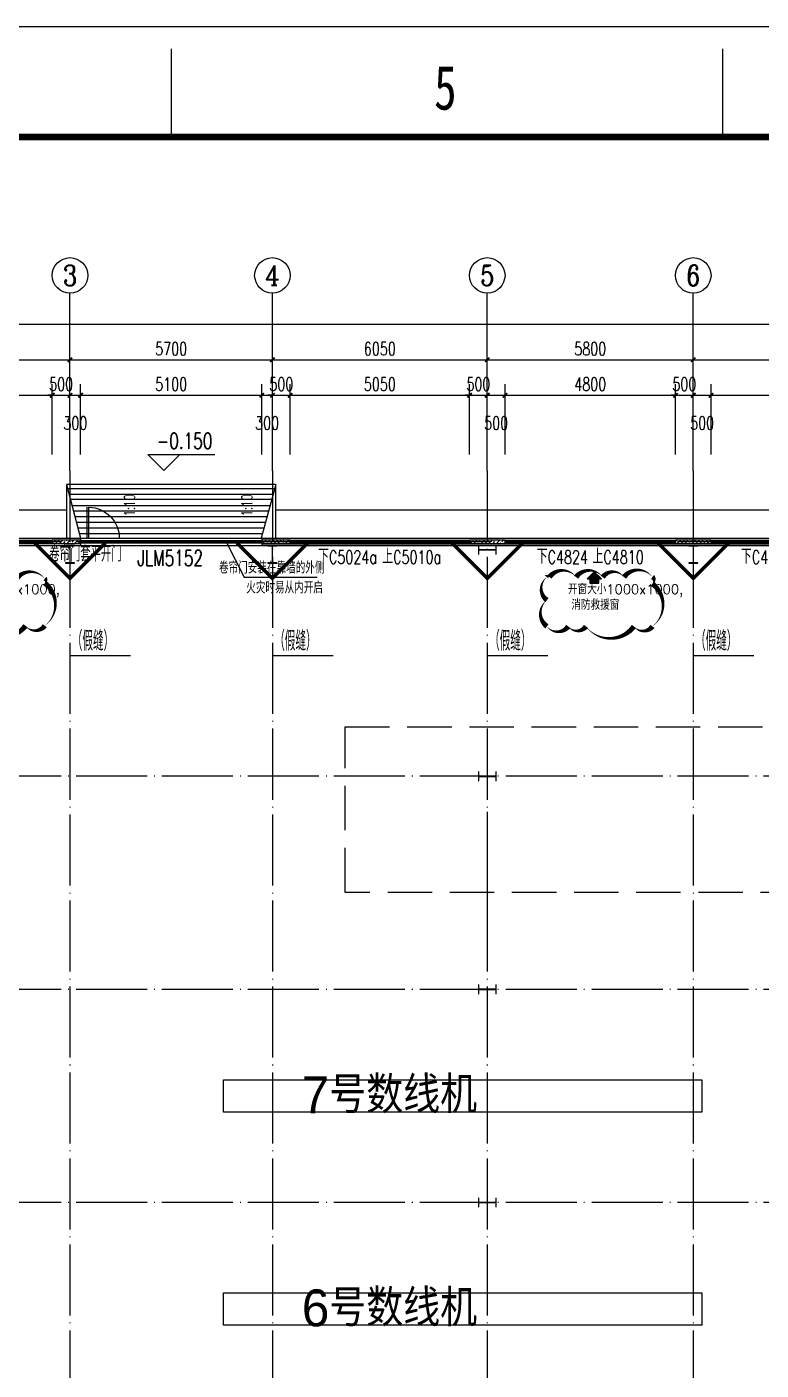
# Model space of a CAD drawing. Extents: x 7651907 to 8255021, y -2490714 to -1144618.
# Drawn here: x 7875007 to 7895682, y -1183988 to -1146171 of the extents above; entities that cross this region are included whole.
import ezdxf
from ezdxf.enums import TextEntityAlignment as Align

# ---------------------------------------------------------------- set-up
doc = ezdxf.new("R2010")
doc.units = 0
doc.header["$LTSCALE"] = 1000
doc.linetypes.add('DASH', pattern=[0.35, 0.25, -0.1])
doc.linetypes.add('DOTE', pattern=[2.42, 2, -0.2, 0.02, -0.2])
doc.layers.get('0').update_dxf_attribs({"linetype": 'CONTINUOUS'})
doc.layers.get('Defpoints').update_dxf_attribs({"linetype": 'CONTINUOUS'})
for name, color, linetype in [('001-墙体', 30, 'CONTINUOUS'), ('A-DIM_LEAD', 3, 'CONTINUOUS'), ('A-PUB_TEXT', 7, 'CONTINUOUS'), ('AXIS', 3, 'CONTINUOUS'), ('AXIS_TEXT', 7, 'CONTINUOUS'), ('DIM_ELEV', 3, 'CONTINUOUS'), ('DIM_LEAD', 3, 'CONTINUOUS'), ('DIM_SYMB', 3, 'CONTINUOUS'), ('DOTE', 8, 'DOTE'), ('M_Prof', 2, 'CONTINUOUS'), ('PUB_HATCH', 8, 'CONTINUOUS'), ('PUB_TEXT', 7, 'CONTINUOUS'), ('STAIR', 2, 'CONTINUOUS'), ('WINDOW', 4, 'CONTINUOUS'), ('WINDOW_TEXT', 7, 'CONTINUOUS'), ('墙线', 2, 'CONTINUOUS')]:
    doc.layers.add(name, color=color, linetype=linetype)
doc.layers.add('DIM_MODI', color=6, linetype='CONTINUOUS', plot=False)
doc.styles.add('0总图替换X', font='ZSM.shx', dxfattribs={"bigfont": 'HZTXT.shx'})
doc.styles.add('_TCH_AXIS', font='COMPLEX', dxfattribs={"bigfont": 'GBCBIG'})
doc.styles.add('_TCH_DIM', font='SIMPLEX', dxfattribs={"bigfont": 'GBCBIG'})
doc.styles.add('_TCH_DIM_T3', font='SIMPLEX', dxfattribs={"width": 0.705882, "bigfont": 'GBCBIG'})
doc.styles.add('_TCH_LABEL', font='COMPLEX', dxfattribs={"bigfont": 'GBCBIG'})
doc.styles.add('_TCH_WINDOW', font='SIMPLEX', dxfattribs={"height": 3.5, "bigfont": 'GBCBIG'})
doc.styles.add('COMPLEX', font='COMPLEX')
doc.styles.add('DD', font='sysz.shx', dxfattribs={"width": 0.75, "bigfont": 'syfs.shx'})
doc.styles.get("Standard").update_dxf_attribs({"font": 'txt.shx', "width": 0.7, "bigfont": 'TSSDCHN.shx'})
doc.styles.add('图框字体', font='simhei.ttf')
doc.dimstyles.new('_TCH_ARCH&&125', dxfattribs={"dimtxt": 371.875, "dimasz": 125, "dimexe": 312.5, "dimexo": 375, "dimgap": 125, "dimtad": 1, "dimdec": 0, "dimzin": 0, "dimdsep": 46, "dimtxsty": '_TCH_DIM_T3', "dimblk": 'ARCHTICK', "dimcen": 0.09, "dimclrt": 7, "dimazin": 2, "dimtfac": 1, "dimtdec": 0, "dimtix": 1, "dimtmove": 2, "dimatfit": 3, "dimfxl": 0, "dimtolj": 1, "dimtzin": 0, "dimarcsym": 0})
pattern_1 = [(45, (5175.98, -392172.73), (-106.0660596, 106.0660596), []), (45, (5228.14, -392226.58), (-106.0660596, 106.0660596), [59.21055, -33.8346])]

# ---------------------------------------------------------------- blocks, each defined once
blk = doc.blocks.new('sgdgsgsg')
at = {"layer": 'M_Prof'}
for points in [[(7999921, -896651), (7999671, -896651), (7999671, -896663), (7999793, -896663), (7999793, -897139), (7999671, -897139), (7999671, -897151), (7999921, -897151), (7999921, -897139), (7999799, -897139), (7999799, -896663), (7999921, -896663)], [(8005621, -896651), (8005371, -896651), (8005371, -896663), (8005493, -896663), (8005493, -897139), (8005371, -897139), (8005371, -897151), (8005621, -897151), (8005621, -897139), (8005499, -897139), (8005499, -896663), (8005621, -896663)], [(8011296, -896651), (8011296, -896901), (8011308, -896901), (8011308, -896779), (8011784, -896779), (8011784, -896901), (8011796, -896901), (8011796, -896651), (8011784, -896651), (8011784, -896773), (8011308, -896773), (8011308, -896651)], [(8017471, -896651), (8017221, -896651), (8017221, -896663), (8017343, -896663), (8017343, -897139), (8017221, -897139), (8017221, -897151), (8017471, -897151), (8017471, -897139), (8017349, -897139), (8017349, -896663), (8017471, -896663)], [(8011296, -903026), (8011296, -903276), (8011308, -903276), (8011308, -903154), (8011784, -903154), (8011784, -903276), (8011796, -903276), (8011796, -903026), (8011784, -903026), (8011784, -903148), (8011308, -903148), (8011308, -903026)], [(8011296, -909026), (8011296, -909276), (8011308, -909276), (8011308, -909154), (8011784, -909154), (8011784, -909276), (8011796, -909276), (8011796, -909026), (8011784, -909026), (8011784, -909148), (8011308, -909148), (8011308, -909026)], [(8011296, -915026), (8011296, -915276), (8011308, -915276), (8011308, -915154), (8011784, -915154), (8011784, -915276), (8011796, -915276), (8011796, -915026), (8011784, -915026), (8011784, -915148), (8011308, -915148), (8011308, -915026)]]:
    blk.add_lwpolyline(points, close=True, dxfattribs=at)
blk = doc.blocks.new('5181895')
h = blk.add_hatch(color=13)
h.dxf.hatch_style = 1
h.paths.add_polyline_path([(-1101987, -147875), (-1102144, -148033), (-1102087, -148033), (-1102087, -148123), (-1101887, -148123), (-1101887, -148033), (-1101829, -148033)])
at = {"color": 13}
blk.add_lwpolyline([(-1101987, -147875), (-1102144, -148033), (-1102087, -148033), (-1102087, -148123), (-1101887, -148123), (-1101887, -148033), (-1101829, -148033), (-1101987, -147875)], close=True, dxfattribs=at)
blk = doc.blocks.new('_ArchTick')
at = {"color": 0, "linetype": 'ByBlock', "const_width": 0.4}
blk.add_lwpolyline([(-0.5, -0.5), (0.5, 0.5)], dxfattribs=at)
blk = doc.blocks.new('*D760')
at = {"layer": 'AXIS', "color": 0, "lineweight": -2}
for p, q in [((7871021, -1158207), (7871021, -1156231)), ((7875721, -1158207), (7875721, -1156231)), ((7871021, -1156543), (7875721, -1156543))]:
    blk.add_line(p, q, dxfattribs=at)
at = {"layer": 'Defpoints', "color": 0}
for p in [(7875721, -1156543), (7871021, -1158582), (7875721, -1158582)]:
    blk.add_point(p, dxfattribs=at)
at = {"layer": 'AXIS', "color": 0, "lineweight": -2, "xscale": 125, "yscale": 125, "zscale": 125, "rotation": 180}
blk.add_blockref('_ArchTick', (7871021, -1156543), dxfattribs=at)
at = {"layer": 'AXIS', "color": 0, "lineweight": -2, "xscale": 125, "yscale": 125, "zscale": 125}
blk.add_blockref('_ArchTick', (7875721, -1156543), dxfattribs=at)
at = {"layer": 'AXIS', "color": 7, "insert": (7873371, -1156232), "char_height": 371.9, "attachment_point": 5, "style": '_TCH_DIM_T3'}
blk.add_mtext('\\A1;4700', dxfattribs=at)
blk = doc.blocks.new('*D761')
at = {"layer": 'AXIS', "color": 0, "lineweight": -2}
for p, q in [((7875721, -1158207), (7875721, -1156231)), ((7876221, -1158207), (7876221, -1156231)), ((7875721, -1156543), (7875596, -1156543)), ((7875721, -1156543), (7876221, -1156543)), ((7876221, -1156543), (7876346, -1156543))]:
    blk.add_line(p, q, dxfattribs=at)
at = {"layer": 'Defpoints', "color": 0}
for p in [(7876221, -1156543), (7875721, -1158582), (7876221, -1158582)]:
    blk.add_point(p, dxfattribs=at)
at = {"layer": 'AXIS', "color": 0, "lineweight": -2, "xscale": 125, "yscale": 125, "zscale": 125}
blk.add_blockref('_ArchTick', (7875721, -1156543), dxfattribs=at)
at = {"layer": 'AXIS', "color": 0, "lineweight": -2, "xscale": 125, "yscale": 125, "zscale": 125, "rotation": 180}
blk.add_blockref('_ArchTick', (7876221, -1156543), dxfattribs=at)
at = {"layer": 'AXIS', "color": 7, "insert": (7875971, -1156232), "char_height": 371.9, "attachment_point": 5, "style": '_TCH_DIM_T3'}
blk.add_mtext('\\A1;500', dxfattribs=at)
blk = doc.blocks.new('*D762')
at = {"layer": 'AXIS', "color": 0, "lineweight": -2}
for p, q in [((7876221, -1158207), (7876221, -1156231)), ((7876521, -1158207), (7876521, -1156231)), ((7876221, -1156543), (7876521, -1156543))]:
    blk.add_line(p, q, dxfattribs=at)
at = {"layer": 'Defpoints', "color": 0}
for p in [(7876521, -1156543), (7876221, -1158582), (7876521, -1158582)]:
    blk.add_point(p, dxfattribs=at)
at = {"layer": 'AXIS', "color": 0, "lineweight": -2, "xscale": 125, "yscale": 125, "zscale": 125, "rotation": 180}
blk.add_blockref('_ArchTick', (7876221, -1156543), dxfattribs=at)
at = {"layer": 'AXIS', "color": 0, "lineweight": -2, "xscale": 125, "yscale": 125, "zscale": 125}
blk.add_blockref('_ArchTick', (7876521, -1156543), dxfattribs=at)
at = {"layer": 'AXIS', "color": 7, "insert": (7876371, -1157324), "char_height": 371.9, "attachment_point": 5, "style": '_TCH_DIM_T3'}
blk.add_mtext('\\A1;300', dxfattribs=at)
blk = doc.blocks.new('*D763')
at = {"layer": 'AXIS', "color": 0, "lineweight": -2}
for p, q in [((7876521, -1158207), (7876521, -1156231)), ((7881621, -1158207), (7881621, -1156231)), ((7876521, -1156543), (7881621, -1156543))]:
    blk.add_line(p, q, dxfattribs=at)
at = {"layer": 'Defpoints', "color": 0}
for p in [(7881621, -1156543), (7876521, -1158582), (7881621, -1158582)]:
    blk.add_point(p, dxfattribs=at)
at = {"layer": 'AXIS', "color": 0, "lineweight": -2, "xscale": 125, "yscale": 125, "zscale": 125, "rotation": 180}
blk.add_blockref('_ArchTick', (7876521, -1156543), dxfattribs=at)
at = {"layer": 'AXIS', "color": 0, "lineweight": -2, "xscale": 125, "yscale": 125, "zscale": 125}
blk.add_blockref('_ArchTick', (7881621, -1156543), dxfattribs=at)
at = {"layer": 'AXIS', "color": 7, "insert": (7879071, -1156232), "char_height": 371.9, "attachment_point": 5, "style": '_TCH_DIM_T3'}
blk.add_mtext('\\A1;5100', dxfattribs=at)
blk = doc.blocks.new('*D764')
at = {"layer": 'AXIS', "color": 0, "lineweight": -2}
for p, q in [((7881621, -1158207), (7881621, -1156231)), ((7881921, -1158207), (7881921, -1156231)), ((7881621, -1156543), (7881921, -1156543))]:
    blk.add_line(p, q, dxfattribs=at)
at = {"layer": 'Defpoints', "color": 0}
for p in [(7881921, -1156543), (7881621, -1158582), (7881921, -1158582)]:
    blk.add_point(p, dxfattribs=at)
at = {"layer": 'AXIS', "color": 0, "lineweight": -2, "xscale": 125, "yscale": 125, "zscale": 125, "rotation": 180}
blk.add_blockref('_ArchTick', (7881621, -1156543), dxfattribs=at)
at = {"layer": 'AXIS', "color": 0, "lineweight": -2, "xscale": 125, "yscale": 125, "zscale": 125}
blk.add_blockref('_ArchTick', (7881921, -1156543), dxfattribs=at)
at = {"layer": 'AXIS', "color": 7, "insert": (7881771, -1157324), "char_height": 371.9, "attachment_point": 5, "style": '_TCH_DIM_T3'}
blk.add_mtext('\\A1;300', dxfattribs=at)
blk = doc.blocks.new('*D765')
at = {"layer": 'AXIS', "color": 0, "lineweight": -2}
for p, q in [((7881921, -1158207), (7881921, -1156231)), ((7882421, -1158207), (7882421, -1156231)), ((7881921, -1156543), (7881796, -1156543)), ((7881921, -1156543), (7882421, -1156543)), ((7882421, -1156543), (7882546, -1156543))]:
    blk.add_line(p, q, dxfattribs=at)
at = {"layer": 'Defpoints', "color": 0}
for p in [(7882421, -1156543), (7881921, -1158582), (7882421, -1158582)]:
    blk.add_point(p, dxfattribs=at)
at = {"layer": 'AXIS', "color": 0, "lineweight": -2, "xscale": 125, "yscale": 125, "zscale": 125}
blk.add_blockref('_ArchTick', (7881921, -1156543), dxfattribs=at)
at = {"layer": 'AXIS', "color": 0, "lineweight": -2, "xscale": 125, "yscale": 125, "zscale": 125, "rotation": 180}
blk.add_blockref('_ArchTick', (7882421, -1156543), dxfattribs=at)
at = {"layer": 'AXIS', "color": 7, "insert": (7882171, -1156232), "char_height": 371.9, "attachment_point": 5, "style": '_TCH_DIM_T3'}
blk.add_mtext('\\A1;500', dxfattribs=at)
blk = doc.blocks.new('*D766')
at = {"layer": 'AXIS', "color": 0, "lineweight": -2}
for p, q in [((7882421, -1158207), (7882421, -1156231)), ((7887471, -1158207), (7887471, -1156231)), ((7882421, -1156543), (7887471, -1156543))]:
    blk.add_line(p, q, dxfattribs=at)
at = {"layer": 'Defpoints', "color": 0}
for p in [(7887471, -1156543), (7882421, -1158582), (7887471, -1158582)]:
    blk.add_point(p, dxfattribs=at)
at = {"layer": 'AXIS', "color": 0, "lineweight": -2, "xscale": 125, "yscale": 125, "zscale": 125, "rotation": 180}
blk.add_blockref('_ArchTick', (7882421, -1156543), dxfattribs=at)
at = {"layer": 'AXIS', "color": 0, "lineweight": -2, "xscale": 125, "yscale": 125, "zscale": 125}
blk.add_blockref('_ArchTick', (7887471, -1156543), dxfattribs=at)
at = {"layer": 'AXIS', "color": 7, "insert": (7884946, -1156232), "char_height": 371.9, "attachment_point": 5, "style": '_TCH_DIM_T3'}
blk.add_mtext('\\A1;5050', dxfattribs=at)
blk = doc.blocks.new('*D767')
at = {"layer": 'AXIS', "color": 0, "lineweight": -2}
for p, q in [((7887471, -1158207), (7887471, -1156231)), ((7887971, -1158207), (7887971, -1156231)), ((7887471, -1156543), (7887346, -1156543)), ((7887471, -1156543), (7887971, -1156543)), ((7887971, -1156543), (7888096, -1156543))]:
    blk.add_line(p, q, dxfattribs=at)
at = {"layer": 'Defpoints', "color": 0}
for p in [(7887971, -1156543), (7887471, -1158582), (7887971, -1158582)]:
    blk.add_point(p, dxfattribs=at)
at = {"layer": 'AXIS', "color": 0, "lineweight": -2, "xscale": 125, "yscale": 125, "zscale": 125}
blk.add_blockref('_ArchTick', (7887471, -1156543), dxfattribs=at)
at = {"layer": 'AXIS', "color": 0, "lineweight": -2, "xscale": 125, "yscale": 125, "zscale": 125, "rotation": 180}
blk.add_blockref('_ArchTick', (7887971, -1156543), dxfattribs=at)
at = {"layer": 'AXIS', "color": 7, "insert": (7887721, -1156232), "char_height": 371.9, "attachment_point": 5, "style": '_TCH_DIM_T3'}
blk.add_mtext('\\A1;500', dxfattribs=at)
blk = doc.blocks.new('*D768')
at = {"layer": 'AXIS', "color": 0, "lineweight": -2}
for p, q in [((7887971, -1158207), (7887971, -1156231)), ((7888471, -1158207), (7888471, -1156231)), ((7887971, -1156543), (7888471, -1156543))]:
    blk.add_line(p, q, dxfattribs=at)
at = {"layer": 'Defpoints', "color": 0}
for p in [(7888471, -1156543), (7887971, -1158582), (7888471, -1158582)]:
    blk.add_point(p, dxfattribs=at)
at = {"layer": 'AXIS', "color": 0, "lineweight": -2, "xscale": 125, "yscale": 125, "zscale": 125, "rotation": 180}
blk.add_blockref('_ArchTick', (7887971, -1156543), dxfattribs=at)
at = {"layer": 'AXIS', "color": 0, "lineweight": -2, "xscale": 125, "yscale": 125, "zscale": 125}
blk.add_blockref('_ArchTick', (7888471, -1156543), dxfattribs=at)
at = {"layer": 'AXIS', "color": 7, "insert": (7888221, -1157324), "char_height": 371.9, "attachment_point": 5, "style": '_TCH_DIM_T3'}
blk.add_mtext('\\A1;500', dxfattribs=at)
blk = doc.blocks.new('*D769')
at = {"layer": 'AXIS', "color": 0, "lineweight": -2}
for p, q in [((7888471, -1158207), (7888471, -1156231)), ((7893271, -1158207), (7893271, -1156231)), ((7888471, -1156543), (7893271, -1156543))]:
    blk.add_line(p, q, dxfattribs=at)
at = {"layer": 'Defpoints', "color": 0}
for p in [(7893271, -1156543), (7888471, -1158582), (7893271, -1158582)]:
    blk.add_point(p, dxfattribs=at)
at = {"layer": 'AXIS', "color": 0, "lineweight": -2, "xscale": 125, "yscale": 125, "zscale": 125, "rotation": 180}
blk.add_blockref('_ArchTick', (7888471, -1156543), dxfattribs=at)
at = {"layer": 'AXIS', "color": 0, "lineweight": -2, "xscale": 125, "yscale": 125, "zscale": 125}
blk.add_blockref('_ArchTick', (7893271, -1156543), dxfattribs=at)
at = {"layer": 'AXIS', "color": 7, "insert": (7890871, -1156232), "char_height": 371.9, "attachment_point": 5, "style": '_TCH_DIM_T3'}
blk.add_mtext('\\A1;4800', dxfattribs=at)
blk = doc.blocks.new('*D770')
at = {"layer": 'AXIS', "color": 0, "lineweight": -2}
for p, q in [((7893271, -1158207), (7893271, -1156231)), ((7893771, -1158207), (7893771, -1156231)), ((7893271, -1156543), (7893146, -1156543)), ((7893271, -1156543), (7893771, -1156543)), ((7893771, -1156543), (7893896, -1156543))]:
    blk.add_line(p, q, dxfattribs=at)
at = {"layer": 'Defpoints', "color": 0}
for p in [(7893771, -1156543), (7893271, -1158582), (7893771, -1158582)]:
    blk.add_point(p, dxfattribs=at)
at = {"layer": 'AXIS', "color": 0, "lineweight": -2, "xscale": 125, "yscale": 125, "zscale": 125}
blk.add_blockref('_ArchTick', (7893271, -1156543), dxfattribs=at)
at = {"layer": 'AXIS', "color": 0, "lineweight": -2, "xscale": 125, "yscale": 125, "zscale": 125, "rotation": 180}
blk.add_blockref('_ArchTick', (7893771, -1156543), dxfattribs=at)
at = {"layer": 'AXIS', "color": 7, "insert": (7893521, -1156232), "char_height": 371.9, "attachment_point": 5, "style": '_TCH_DIM_T3'}
blk.add_mtext('\\A1;500', dxfattribs=at)
blk = doc.blocks.new('*D771')
at = {"layer": 'AXIS', "color": 0, "lineweight": -2}
for p, q in [((7893771, -1158207), (7893771, -1156231)), ((7894271, -1158207), (7894271, -1156231)), ((7893771, -1156543), (7894271, -1156543))]:
    blk.add_line(p, q, dxfattribs=at)
at = {"layer": 'Defpoints', "color": 0}
for p in [(7894271, -1156543), (7893771, -1158582), (7894271, -1158582)]:
    blk.add_point(p, dxfattribs=at)
at = {"layer": 'AXIS', "color": 0, "lineweight": -2, "xscale": 125, "yscale": 125, "zscale": 125, "rotation": 180}
blk.add_blockref('_ArchTick', (7893771, -1156543), dxfattribs=at)
at = {"layer": 'AXIS', "color": 0, "lineweight": -2, "xscale": 125, "yscale": 125, "zscale": 125}
blk.add_blockref('_ArchTick', (7894271, -1156543), dxfattribs=at)
at = {"layer": 'AXIS', "color": 7, "insert": (7894021, -1157324), "char_height": 371.9, "attachment_point": 5, "style": '_TCH_DIM_T3'}
blk.add_mtext('\\A1;500', dxfattribs=at)
blk = doc.blocks.new('*D772')
at = {"layer": 'AXIS', "color": 0, "lineweight": -2}
for p, q in [((7894271, -1158207), (7894271, -1156231)), ((7898971, -1158207), (7898971, -1156231)), ((7894271, -1156543), (7898971, -1156543))]:
    blk.add_line(p, q, dxfattribs=at)
at = {"layer": 'Defpoints', "color": 0}
for p in [(7898971, -1156543), (7894271, -1158582), (7898971, -1158582)]:
    blk.add_point(p, dxfattribs=at)
at = {"layer": 'AXIS', "color": 0, "lineweight": -2, "xscale": 125, "yscale": 125, "zscale": 125, "rotation": 180}
blk.add_blockref('_ArchTick', (7894271, -1156543), dxfattribs=at)
at = {"layer": 'AXIS', "color": 0, "lineweight": -2, "xscale": 125, "yscale": 125, "zscale": 125}
blk.add_blockref('_ArchTick', (7898971, -1156543), dxfattribs=at)
at = {"layer": 'AXIS', "color": 7, "insert": (7896621, -1156232), "char_height": 371.9, "attachment_point": 5, "style": '_TCH_DIM_T3'}
blk.add_mtext('\\A1;4700', dxfattribs=at)
blk = doc.blocks.new('*D872')
at = {"layer": 'AXIS', "color": 0, "lineweight": -2}
for p, q in [((7870521, -1158293), (7870521, -1155231)), ((7876221, -1158293), (7876221, -1155231)), ((7870521, -1155543), (7876221, -1155543))]:
    blk.add_line(p, q, dxfattribs=at)
at = {"layer": 'Defpoints', "color": 0}
for p in [(7876221, -1155543), (7870521, -1158668), (7876221, -1158668)]:
    blk.add_point(p, dxfattribs=at)
at = {"layer": 'AXIS', "color": 0, "lineweight": -2, "xscale": 125, "yscale": 125, "zscale": 125, "rotation": 180}
blk.add_blockref('_ArchTick', (7870521, -1155543), dxfattribs=at)
at = {"layer": 'AXIS', "color": 0, "lineweight": -2, "xscale": 125, "yscale": 125, "zscale": 125}
blk.add_blockref('_ArchTick', (7876221, -1155543), dxfattribs=at)
at = {"layer": 'AXIS', "color": 7, "insert": (7873371, -1155232), "char_height": 371.9, "attachment_point": 5, "style": '_TCH_DIM_T3'}
blk.add_mtext('\\A1;5700', dxfattribs=at)
blk = doc.blocks.new('*D873')
at = {"layer": 'AXIS', "color": 0, "lineweight": -2}
for p, q in [((7876221, -1158293), (7876221, -1155231)), ((7881921, -1158293), (7881921, -1155231)), ((7876221, -1155543), (7881921, -1155543))]:
    blk.add_line(p, q, dxfattribs=at)
at = {"layer": 'Defpoints', "color": 0}
for p in [(7881921, -1155543), (7876221, -1158668), (7881921, -1158668)]:
    blk.add_point(p, dxfattribs=at)
at = {"layer": 'AXIS', "color": 0, "lineweight": -2, "xscale": 125, "yscale": 125, "zscale": 125, "rotation": 180}
blk.add_blockref('_ArchTick', (7876221, -1155543), dxfattribs=at)
at = {"layer": 'AXIS', "color": 0, "lineweight": -2, "xscale": 125, "yscale": 125, "zscale": 125}
blk.add_blockref('_ArchTick', (7881921, -1155543), dxfattribs=at)
at = {"layer": 'AXIS', "color": 7, "insert": (7879071, -1155232), "char_height": 371.9, "attachment_point": 5, "style": '_TCH_DIM_T3'}
blk.add_mtext('\\A1;5700', dxfattribs=at)
blk = doc.blocks.new('*D874')
at = {"layer": 'AXIS', "color": 0, "lineweight": -2}
for p, q in [((7881921, -1158293), (7881921, -1155231)), ((7887971, -1158293), (7887971, -1155231)), ((7881921, -1155543), (7887971, -1155543))]:
    blk.add_line(p, q, dxfattribs=at)
at = {"layer": 'Defpoints', "color": 0}
for p in [(7887971, -1155543), (7881921, -1158668), (7887971, -1158668)]:
    blk.add_point(p, dxfattribs=at)
at = {"layer": 'AXIS', "color": 0, "lineweight": -2, "xscale": 125, "yscale": 125, "zscale": 125, "rotation": 180}
blk.add_blockref('_ArchTick', (7881921, -1155543), dxfattribs=at)
at = {"layer": 'AXIS', "color": 0, "lineweight": -2, "xscale": 125, "yscale": 125, "zscale": 125}
blk.add_blockref('_ArchTick', (7887971, -1155543), dxfattribs=at)
at = {"layer": 'AXIS', "color": 7, "insert": (7884946, -1155232), "char_height": 371.9, "attachment_point": 5, "style": '_TCH_DIM_T3'}
blk.add_mtext('\\A1;6050', dxfattribs=at)
blk = doc.blocks.new('*D875')
at = {"layer": 'AXIS', "color": 0, "lineweight": -2}
for p, q in [((7887971, -1158293), (7887971, -1155231)), ((7893771, -1158293), (7893771, -1155231)), ((7887971, -1155543), (7893771, -1155543))]:
    blk.add_line(p, q, dxfattribs=at)
at = {"layer": 'Defpoints', "color": 0}
for p in [(7893771, -1155543), (7887971, -1158668), (7893771, -1158668)]:
    blk.add_point(p, dxfattribs=at)
at = {"layer": 'AXIS', "color": 0, "lineweight": -2, "xscale": 125, "yscale": 125, "zscale": 125, "rotation": 180}
blk.add_blockref('_ArchTick', (7887971, -1155543), dxfattribs=at)
at = {"layer": 'AXIS', "color": 0, "lineweight": -2, "xscale": 125, "yscale": 125, "zscale": 125}
blk.add_blockref('_ArchTick', (7893771, -1155543), dxfattribs=at)
at = {"layer": 'AXIS', "color": 7, "insert": (7890871, -1155232), "char_height": 371.9, "attachment_point": 5, "style": '_TCH_DIM_T3'}
blk.add_mtext('\\A1;5800', dxfattribs=at)
blk = doc.blocks.new('*D876')
at = {"layer": 'AXIS', "color": 0, "lineweight": -2}
for p, q in [((7893771, -1158293), (7893771, -1155231)), ((7899471, -1158293), (7899471, -1155231)), ((7893771, -1155543), (7899471, -1155543))]:
    blk.add_line(p, q, dxfattribs=at)
at = {"layer": 'Defpoints', "color": 0}
for p in [(7899471, -1155543), (7893771, -1158668), (7899471, -1158668)]:
    blk.add_point(p, dxfattribs=at)
at = {"layer": 'AXIS', "color": 0, "lineweight": -2, "xscale": 125, "yscale": 125, "zscale": 125, "rotation": 180}
blk.add_blockref('_ArchTick', (7893771, -1155543), dxfattribs=at)
at = {"layer": 'AXIS', "color": 0, "lineweight": -2, "xscale": 125, "yscale": 125, "zscale": 125}
blk.add_blockref('_ArchTick', (7899471, -1155543), dxfattribs=at)
at = {"layer": 'AXIS', "color": 7, "insert": (7896621, -1155232), "char_height": 371.9, "attachment_point": 5, "style": '_TCH_DIM_T3'}
blk.add_mtext('\\A1;5700', dxfattribs=at)
blk = doc.blocks.new('*D883')
at = {"layer": 'AXIS', "color": 0, "lineweight": -2}
for p, q in [((7864471, -1158293), (7864471, -1154231)), ((7864471, -1154543), (7934471, -1154543)), ((7934471, -1158293), (7934471, -1154231))]:
    blk.add_line(p, q, dxfattribs=at)
at = {"layer": 'Defpoints', "color": 0}
for p in [(7934471, -1154543), (7864471, -1158668), (7934471, -1158668)]:
    blk.add_point(p, dxfattribs=at)
at = {"layer": 'AXIS', "color": 0, "lineweight": -2, "xscale": 125, "yscale": 125, "zscale": 125, "rotation": 180}
blk.add_blockref('_ArchTick', (7864471, -1154543), dxfattribs=at)
at = {"layer": 'AXIS', "color": 0, "lineweight": -2, "xscale": 125, "yscale": 125, "zscale": 125}
blk.add_blockref('_ArchTick', (7934471, -1154543), dxfattribs=at)
at = {"layer": 'AXIS', "color": 7, "insert": (7899471, -1154232), "char_height": 371.9, "attachment_point": 5, "style": '_TCH_DIM_T3'}
blk.add_mtext('\\A1;70000', dxfattribs=at)
blk = doc.blocks.new('_AXISO')
blk.add_circle((0, 0), 0.5)
at = {"layer": 'AXIS_TEXT', "style": 'COMPLEX', "width": 1.041667}
blk.add_attdef('A', text='', height=0.56, dxfattribs=at).set_placement((-0.25, -0.28), (0.25, -0.28), align=Align.FIT)
blk = doc.blocks.new('$TCHSYS$WIN2D')
for p, q in [((-0.5, 0.5), (0.5, 0.5)), ((-0.5, 0.5), (-0.5, -0.5)), ((0.5, 0.5), (0.5, -0.5)), ((0.5, 0.1667), (-0.5, 0.1667)), ((0.5, -0.1667), (-0.5, -0.1667)), ((-0.5, -0.5), (0.5, -0.5))]:
    blk.add_line(p, q)
blk = doc.blocks.new('$DorLib2D$00000213')
at = {"color": 0, "linetype": 'DASH', "const_width": 0.02}
blk.add_lwpolyline([(0.5, 0), (-0.5, 0)], dxfattribs=at)
blk = doc.blocks.new('A2-H')
at = {"color": 0}
for p, q in [((204.5, 410), (204.5, 418)), ((254.5, 410), (254.5, 418))]:
    blk.add_line(p, q, dxfattribs=at)
blk.add_lwpolyline([(0, 0), (594, 0), (594, 420), (0, 420)], close=True, dxfattribs=at)
at = {"color": 0, "const_width": 0.6}
blk.add_lwpolyline([(25, 10), (584, 10), (584, 410), (25, 410)], close=True, dxfattribs=at)
at = {"style": '图框字体', "width": 0.75}
blk.add_text('5', height=4, dxfattribs=at).set_placement((228.32, 412.49))

msp = doc.modelspace()

# ---------------------------------------------------------------- hatches: boundary and pattern name
at = {"layer": 'PUB_HATCH'}
h = msp.add_hatch(dxfattribs=at)
h.set_pattern_fill('天然石材', color=256, scale=30, style=0)
h.set_pattern_definition(pattern_1)
h.paths.add_polyline_path([(7875720.7, -1160718.2), (7876520.7, -1160718.2), (7876520.7, -1160618.2), (7875720.7, -1160618.2)])
h = msp.add_hatch(dxfattribs=at)
h.set_pattern_fill('天然石材', color=256, scale=30, style=0)
h.set_pattern_definition(pattern_1)
h.paths.add_polyline_path([(7881620.7, -1160718.2), (7882420.7, -1160718.2), (7882420.7, -1160618.2), (7881620.7, -1160618.2)])
h = msp.add_hatch(dxfattribs=at)
h.set_pattern_fill('天然石材', color=256, scale=30, style=0)
h.set_pattern_definition(pattern_1)
h.paths.add_polyline_path([(7887470.7, -1160718.2), (7888470.7, -1160718.2), (7888470.7, -1160618.2), (7887470.7, -1160618.2)])
h = msp.add_hatch(dxfattribs=at)
h.set_pattern_fill('天然石材', color=256, scale=30, style=0)
h.set_pattern_definition(pattern_1)
h.paths.add_polyline_path([(7893270.7, -1160718.2), (7894270.7, -1160718.2), (7894270.7, -1160618.2), (7893270.7, -1160618.2)])

# ---------------------------------------------------------------- linework, layer by layer
at = {"color": 2}
msp.add_line((7887970.7, -1168268.2), (7887970.7, -1172268.2), dxfattribs=at)
at = {"color": 5, "const_width": 100}
for points in [[(7875220.7, -1160698.3), (7876220.7, -1161698.3), (7877220.7, -1160698.3)], [(7880920.7, -1160698.3), (7881920.7, -1161698.3), (7882920.7, -1160698.3)], [(7886970.7, -1160698.3), (7887970.7, -1161698.3), (7888970.7, -1160698.3)], [(7892770.7, -1160698.3), (7893770.7, -1161698.3), (7894770.7, -1160698.3)]]:
    msp.add_lwpolyline(points, dxfattribs=at)
at = {"linetype": 'DASH', "ltscale": 5}
msp.add_lwpolyline([(7883969.5, -1165878), (7909166.4, -1165878), (7909166.4, -1170538.5), (7883969.5, -1170538.5)], close=True, dxfattribs=at)
at = {"ltscale": 100}
for points in [[(7880541.7, -1175811), (7894014.2, -1175811), (7894014.2, -1176725.5), (7880541.7, -1176725.5)], [(7880541.7, -1181811), (7894014.2, -1181811), (7894014.2, -1182725.5), (7880541.7, -1182725.5)]]:
    msp.add_lwpolyline(points, close=True, dxfattribs=at)
at = {"layer": '001-墙体', "color": 54}
for p, q in [((7876520.7, -1160618.2), (7875720.7, -1160618.2)), ((7875720.7, -1160618.2), (7875720.7, -1160718.2)), ((7876520.7, -1160718.2), (7876520.7, -1160618.2)), ((7882420.7, -1160618.2), (7881620.7, -1160618.2)), ((7881620.7, -1160618.2), (7881620.7, -1160718.2)), ((7882420.7, -1160718.2), (7882420.7, -1160618.2)), ((7888470.7, -1160618.2), (7887470.7, -1160618.2)), ((7887470.7, -1160618.2), (7887470.7, -1160718.2)), ((7888470.7, -1160718.2), (7888470.7, -1160618.2)), ((7894270.7, -1160618.2), (7893270.7, -1160618.2)), ((7893270.7, -1160618.2), (7893270.7, -1160718.2)), ((7894270.7, -1160718.2), (7894270.7, -1160618.2)), ((7875720.7, -1160718.2), (7876520.7, -1160718.2)), ((7881620.7, -1160718.2), (7882420.7, -1160718.2)), ((7887470.7, -1160718.2), (7888470.7, -1160718.2)), ((7893270.7, -1160718.2), (7894270.7, -1160718.2))]:
    msp.add_line(p, q, dxfattribs=at)
at = {"layer": '001-墙体'}
for p, q in [((7876520.7, -1160568.2), (7876520.7, -1160768.2)), ((7881620.7, -1160568.2), (7881620.7, -1160768.2))]:
    msp.add_line(p, q, dxfattribs=at)
at = {"layer": '001-墙体', "color": 251}
for points in [[(7863570.7, -1173148.6), (7863570.7, -1159768.2), (7876120.7, -1159768.2)], [(7882020.7, -1159768.2), (7916920.7, -1159768.2)]]:
    msp.add_lwpolyline(points, dxfattribs=at)
at = {"layer": '001-墙体'}
msp.add_lwpolyline([(7864370.7, -1160568.2), (7934570.7, -1160568.2), (7934570.7, -1245968.2), (7864370.7, -1245968.2)], close=True, dxfattribs=at)
for points in [[(7864570.7, -1173568.3), (7864570.7, -1160768.2), (7934370.7, -1160768.2), (7934370.7, -1173568.3)], [(7917320.7, -1160768.2), (7881620.7, -1160768.2)], [(7882220.7, -1160768.2), (7881620.7, -1160768.2)]]:
    msp.add_lwpolyline(points, dxfattribs=at)
at = {"layer": 'A-DIM_LEAD'}
for p, q in [((7876220.7, -1163866.7), (7877929.7, -1163866.7)), ((7881920.7, -1163866.7), (7883629.7, -1163866.7)), ((7887970.7, -1163866.7), (7889679.7, -1163866.7)), ((7893770.7, -1163866.7), (7895479.7, -1163866.7))]:
    msp.add_line(p, q, dxfattribs=at)
at = {"layer": 'AXIS'}
for p, q in [((7876220.7, -1158668.2), (7876220.7, -1153668.2)), ((7881920.7, -1158668.2), (7881920.7, -1153668.2)), ((7887970.7, -1158668.2), (7887970.7, -1153668.2)), ((7893770.7, -1158668.2), (7893770.7, -1153668.2))]:
    msp.add_line(p, q, dxfattribs=at)
at = {"layer": 'DIM_ELEV'}
for p, q in [((7878864.4, -1158657.4), (7878414.4, -1158207.4)), ((7878414.4, -1158207.4), (7880299.6, -1158207.4)), ((7878864.4, -1158657.4), (7879314.4, -1158207.4))]:
    msp.add_line(p, q, dxfattribs=at)
at = {"layer": 'DIM_LEAD'}
for p, q in [((7880622.9, -1160668.2), (7881125.8, -1161668)), ((7881125.8, -1161668), (7883183, -1161668))]:
    msp.add_line(p, q, dxfattribs=at)
at = {"layer": 'DIM_LEAD', "const_width": 40}
msp.add_lwpolyline([(7880613.9, -1160650.4, 1), (7880631.9, -1160686.1, 1)], format="xyb", close=True, dxfattribs=at)
at = {"layer": 'DIM_MODI'}
for points in [[(7872517.6, -1161712.1, 0, 150, 0.5), (7872517.6, -1162362.1, 0, 150, 0.5), (7872517.6, -1163031.5, 0, 150, 0.5), (7873117.6, -1163031.5, 0, 150, 0.5), (7873617.6, -1163031.5, 0, 150, 0.5), (7874967.6, -1163031.5, 0, 150, 0.5), (7875511.6, -1163031.5, 0, 150, 0.5), (7875511.6, -1161831.5, 0, 150, 0.5), (7875511.6, -1161712.1, 0, 150, 0.5), (7874711.6, -1161712.1, 0, 150, 0.5), (7874111.6, -1161712.1, 0, 150, 0.5), (7873361.6, -1161712.1, 0, 150, 0.5), (7872611.6, -1161712.1, 0, 150, 0.5)], [(7889651.2, -1161661.6, 0, 150, 0.5), (7889651.2, -1162311.6, 0, 150, 0.5), (7889651.2, -1163050.6, 0, 150, 0.5), (7890251.2, -1163050.6, 0, 150, 0.5), (7890751.2, -1163050.6, 0, 150, 0.5), (7892101.2, -1163050.6, 0, 150, 0.5), (7892621.1, -1163050.6, 0, 150, 0.5), (7892621.1, -1161850.6, 0, 150, 0.5), (7892621.1, -1161661.6, 0, 150, 0.5), (7891821.1, -1161661.6, 0, 150, 0.5), (7891221.1, -1161661.6, 0, 150, 0.5), (7890471.1, -1161661.6, 0, 150, 0.5), (7889721.1, -1161661.6, 0, 150, 0.5)]]:
    msp.add_lwpolyline(points, format="xyseb", close=True, dxfattribs=at)
at = {"layer": 'DIM_SYMB'}
for points in [[(7878153.5, -1160266.5, 0, 0, 0), (7878153.5, -1159354.2, 80, 0, 0), (7878153.5, -1159054.2, 0, 0, 0)], [(7881457.3, -1160266.5, 0, 0, 0), (7881457.3, -1159354.2, 80, 0, 0), (7881457.3, -1159054.2, 0, 0, 0)]]:
    msp.add_lwpolyline(points, format="xyseb", dxfattribs=at)
at = {"layer": 'DOTE'}
for p, q in [((7876220.7, -1158668.2), (7876220.7, -1247868.2)), ((7881920.7, -1158668.2), (7881920.7, -1247868.2)), ((7887970.7, -1158668.2), (7887970.7, -1247868.2)), ((7893770.7, -1158668.2), (7893770.7, -1247868.2)), ((7936470.7, -1160668.2), (7862470.7, -1160668.2)), ((7936470.7, -1167268.2), (7862470.7, -1167268.2)), ((7936470.7, -1173268.2), (7862470.7, -1173268.2)), ((7936470.7, -1179268.2), (7862470.7, -1179268.2))]:
    msp.add_line(p, q, dxfattribs=at)
at = {"layer": 'STAIR', "color": 252}
for p, q in [((7881987.3, -1159174.8), (7876153.3, -1159174.8)), ((7881943.2, -1159333.5), (7876196.2, -1159333.5)), ((7881903.2, -1159478), (7876235.3, -1159478)), ((7881855.2, -1159650.7), (7876278.2, -1159650.7)), ((7881811.2, -1159809.5), (7876321.2, -1159809.5)), ((7881767.2, -1159968.2), (7876364.1, -1159968.2)), ((7881723.1, -1160127), (7876407, -1160127)), ((7881679.1, -1160285.7), (7876449.9, -1160285.7)), ((7881635, -1160444.5), (7876492.9, -1160444.5))]:
    msp.add_line(p, q, dxfattribs=at)
at = {"layer": 'WINDOW', "extrusion": (0, 0, -1)}
for p, q in [((7876709.5, -1160568.2), (7876709.5, -1159690.7)), ((7876754.5, -1160568.2), (7876754.5, -1159690.7))]:
    msp.add_line(p, q, dxfattribs=at)
msp.add_arc((-7876732, -1160568.2), 877.5, 91.46928, 180, dxfattribs=at)
at = {"layer": '墙线', "ltscale": 100}
for p, q in [((7876120.7, -1159054.2), (7876520.7, -1160568.2)), ((7882020.7, -1159054.2), (7881600.7, -1160568.2)), ((7876120.7, -1160568.2), (7882540.4, -1160568.2))]:
    msp.add_line(p, q, dxfattribs=at)
msp.add_lwpolyline([(7882020.7, -1160568.2), (7882020.7, -1159054.2), (7876120.7, -1159054.2), (7876120.7, -1160568.2)], dxfattribs=at)

# ---------------------------------------------------------------- block references
at = {"color": 0, "xscale": 310.4639999999999, "yscale": 310.4639999999999, "zscale": 310.4639999999999}
msp.add_blockref('A2-H', (7815589.6, -1276565.6), dxfattribs=at)
msp.add_blockref('sgdgsgsg', (-123575.1, -264117.2))
at = {"xscale": 1.279999999998836, "yscale": 1.279999999998836, "zscale": 1.279999999998836}
msp.add_blockref('5181895', (9301525.9, -972232.8), dxfattribs=at)
at = {"layer": 'AXIS'}
ref = msp.add_blockref('_AXISO', (7876220.7, -1153168.2), dxfattribs=dict(at, xscale=1000, yscale=1000, zscale=1000))
ref.add_attrib('A', '3', dxfattribs={"layer": 'AXIS_TEXT', "ltscale": 100, "height": 582.4, "style": '_TCH_AXIS'}).set_placement((7876026.6, -1153459.4), (7876414.9, -1153459.4), align=Align.FIT)
ref = msp.add_blockref('_AXISO', (7881920.7, -1153168.2), dxfattribs=dict(at, xscale=1000, yscale=1000, zscale=1000))
ref.add_attrib('A', '4', dxfattribs={"layer": 'AXIS_TEXT', "ltscale": 100, "height": 556.8, "style": '_TCH_AXIS'}).set_placement((7881708.6, -1153446.6), (7882132.8, -1153446.6), align=Align.FIT)
ref = msp.add_blockref('_AXISO', (7887970.7, -1153168.2), dxfattribs=dict(at, xscale=1000, yscale=1000, zscale=1000))
ref.add_attrib('A', '5', dxfattribs={"layer": 'AXIS_TEXT', "ltscale": 100, "height": 582.4, "style": '_TCH_AXIS'}).set_placement((7887776.6, -1153459.4), (7888164.9, -1153459.4), align=Align.FIT)
ref = msp.add_blockref('_AXISO', (7893770.7, -1153168.2), dxfattribs=dict(at, xscale=1000, yscale=1000, zscale=1000))
ref.add_attrib('A', '6', dxfattribs={"layer": 'AXIS_TEXT', "ltscale": 100, "height": 582.4, "style": '_TCH_AXIS'}).set_placement((7893576.6, -1153459.4), (7893964.9, -1153459.4), align=Align.FIT)
at = {"layer": 'WINDOW', "yscale": 100}
for p, xscale, zscale in [((7873370.7, -1160668.2), 4700, 4700), ((7884945.7, -1160668.2), 5050.000002792105, 5050.000002792105), ((7890870.7, -1160668.2), 4800, 4800), ((7896620.7, -1160668.2), 4700, 4700)]:
    msp.add_blockref('$TCHSYS$WIN2D', p, dxfattribs=dict(at, xscale=xscale, zscale=zscale))
at = {"layer": 'WINDOW'}
ref = msp.add_blockref('$DorLib2D$00000213', (7879070.7, -1160668.2), dxfattribs=dict(at, xscale=-5100, yscale=5100, zscale=-5100))
ref.add_attrib('A', 'JLM5152', (7878118.2, -1161347.5), dxfattribs={"layer": 'WINDOW_TEXT', "ltscale": 100, "height": 446.25, "style": '_TCH_WINDOW', "width": 0.705882})

# ---------------------------------------------------------------- texts
at = {"color": 7, "style": '0总图替换X'}
for s, p in [('7号数线机', (7882749.5, -1176754.9)), ('6号数线机', (7882749.5, -1182754.9))]:
    msp.add_text(s, height=1040.17, dxfattribs=at).set_placement(p)
at = {"layer": 'A-PUB_TEXT', "style": 'DD', "width": 0.75}
for p in [(7876273.5, -1163732.7), (7881973.5, -1163732.7), (7888023.5, -1163732.7), (7893823.5, -1163732.7)]:
    msp.add_text('（假缝）', height=551.18, dxfattribs=at).set_placement(p)
at = {"layer": 'PUB_TEXT', "style": '_TCH_DIM', "width": 0.705882}
msp.add_text('-0.150', height=446.25, dxfattribs=at).set_placement((7878664.6, -1158049.9))
at = {"layer": 'PUB_TEXT', "style": '_TCH_LABEL', "width": 0.705882}
for p in [(7878048.5, -1159955.4), (7881352.3, -1159955.4)]:
    msp.add_text('1:10', height=297.5, rotation=90, dxfattribs=at).set_placement(p)
at = {"layer": 'PUB_TEXT', "width": 0.7}
msp.add_text('卷帘门套平开门', height=437.5, dxfattribs=at).set_placement((7875637.8, -1161223.6))
at = {"layer": 'PUB_TEXT', "style": '_TCH_DIM'}
for s, height, p in [('卷帘门安装在靠墙的外侧', 337.589, (7880415.8, -1161563)), ('火灾时易从内开启', 337.59, (7881182.8, -1162123))]:
    msp.add_text(s, height=height, dxfattribs=at).set_placement(p)
at = {"layer": 'PUB_TEXT', "color": 1}
for s, height, p in [('开窗大小1000x1000,', 270.071, (7872693.5, -1162140.6)), ('开窗大小1000x1000,', 270.071, (7890243.5, -1162140.6)), ('消防救援窗', 270.07, (7890338.9, -1162580.7))]:
    msp.add_text(s, height=height, dxfattribs=at).set_placement(p)
at = {"layer": 'WINDOW_TEXT', "style": '_TCH_WINDOW'}
for s, p in [('下', (7883207.3, -1161286.8)), ('上', (7885014.5, -1161286.8)), ('下', (7889363.5, -1161286.8)), ('上', (7890933.2, -1161286.8)), ('下', (7895113.5, -1161286.8))]:
    msp.add_text(s, height=422, dxfattribs=at).set_placement(p)
at = {"layer": 'WINDOW_TEXT', "style": '_TCH_WINDOW', "width": 0.705882}
for s, p in [('C5024a', (7883514.5, -1161286.8)), ('C5010a', (7885321.6, -1161286.8)), ('C4824', (7889670.7, -1161286.8)), ('C4810', (7891240.4, -1161286.8)), ('C4724', (7895420.7, -1161286.8))]:
    msp.add_text(s, height=371.88, dxfattribs=at).set_placement(p)

# ---------------------------------------------------------------- dimensions: what is measured, and where the dimension line sits
at = {"layer": 'AXIS'}
for p1, p2, distance, picture, middle in [((7864470.7, -1158668.2), (7934470.7, -1158668.2), 4125, '*D883', (7899470.7, -1154232.3)), ((7870520.7, -1158668.2), (7876220.7, -1158668.2), 3125, '*D872', (7873370.7, -1155232.3)), ((7876220.7, -1158668.2), (7881920.7, -1158668.2), 3125, '*D873', (7879070.7, -1155232.3)), ((7881920.7, -1158668.2), (7887970.7, -1158668.2), 3125, '*D874', (7884945.7, -1155232.3)), ((7887970.7, -1158668.2), (7893770.7, -1158668.2), 3125, '*D875', (7890870.7, -1155232.3)), ((7893770.7, -1158668.2), (7899470.7, -1158668.2), 3125, '*D876', (7896620.7, -1155232.3)), ((7871020.7, -1158582.5), (7875720.7, -1158582.5), 2039.2, '*D760', (7873370.7, -1156232.3)), ((7875720.7, -1158582.5), (7876220.7, -1158582.5), 2039.2, '*D761', (7875970.7, -1156232.3)), ((7876520.7, -1158582.5), (7881620.7, -1158582.5), 2039.2, '*D763', (7879070.7, -1156232.3)), ((7881920.7, -1158582.5), (7882420.7, -1158582.5), 2039.2, '*D765', (7882170.7, -1156232.3)), ((7882420.7, -1158582.5), (7887470.7, -1158582.5), 2039.2, '*D766', (7884945.7, -1156232.3)), ((7887470.7, -1158582.5), (7887970.7, -1158582.5), 2039.2, '*D767', (7887720.7, -1156232.3)), ((7888470.7, -1158582.5), (7893270.7, -1158582.5), 2039.2, '*D769', (7890870.7, -1156232.3)), ((7893270.7, -1158582.5), (7893770.7, -1158582.5), 2039.2, '*D770', (7893520.7, -1156232.3)), ((7894270.7, -1158582.5), (7898970.7, -1158582.5), 2039.2, '*D772', (7896620.7, -1156232.3))]:
    dim = msp.add_aligned_dim(p1=p1, p2=p2, distance=distance, dimstyle='_TCH_ARCH&&125', dxfattribs=at)
    dim.commit()
    dim.dimension.update_dxf_attribs({"geometry": picture, "text_midpoint": middle})
for base, p1, p2, picture, middle in [((7876520.7, -1156543.2), (7876220.7, -1158582.5), (7876520.7, -1158582.5), '*D762', (7876370.7, -1157324.5)), ((7881920.7, -1156543.2), (7881620.7, -1158582.5), (7881920.7, -1158582.5), '*D764', (7881770.7, -1157324.5)), ((7888470.7, -1156543.2), (7887970.7, -1158582.5), (7888470.7, -1158582.5), '*D768', (7888220.7, -1157324.5)), ((7894270.7, -1156543.2), (7893770.7, -1158582.5), (7894270.7, -1158582.5), '*D771', (7894020.7, -1157324.5))]:
    dim = msp.add_linear_dim(base=base, p1=p1, p2=p2, angle=0, dimstyle='_TCH_ARCH&&125', dxfattribs=at)
    dim.commit()
    dim.dimension.update_dxf_attribs({"geometry": picture, "text_midpoint": middle, "dimtype": 161})

doc.saveas('drawing.dxf')
